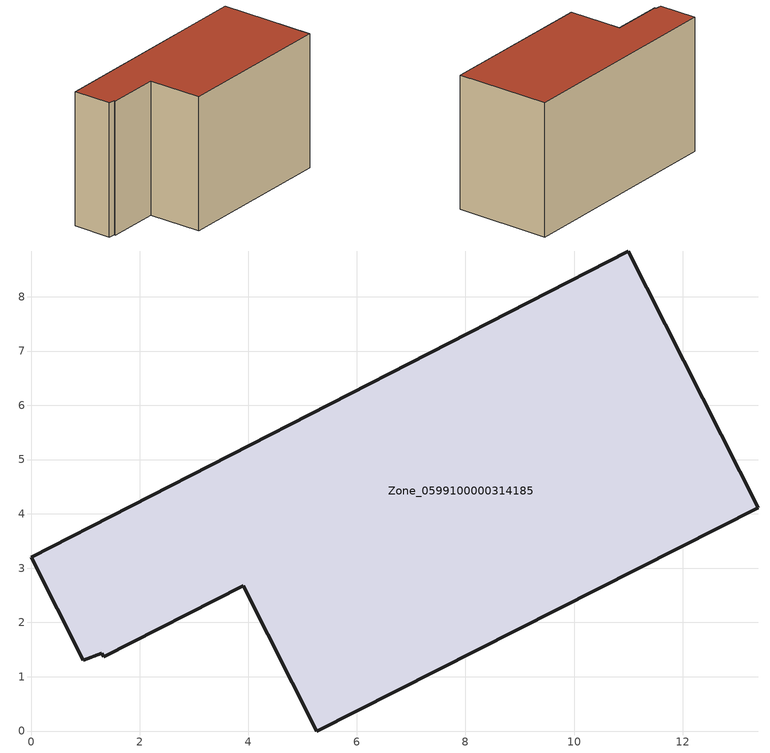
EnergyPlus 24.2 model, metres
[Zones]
Zone_0599100000314185
 floor ground (C_G): 0,3.2 11,8.84 13.39,4.12 5.26,0 3.91,2.67 1.33,1.37 1.3,1.43 0.96,1.3 z3.19
 wall outside (C_F): 5.26,0 13.39,4.12 11,8.84 0,3.2 0.96,1.3 1.3,1.43 1.33,1.37 3.91,2.67 5.26,0 z3.19:10.59
 roof outside (C_R): 1.3,1.43 1.33,1.37 3.91,2.67 5.26,0 13.39,4.12 11,8.84 0,3.2 0.96,1.3 z10.59
[BUILDING]
Pand.0599100000314185: North Axis=0; Terrain=City; Loads Convergence Tolerance Value=0.04; Temperature Convergence Tolerance Value=0.4; Solar Distribution=FullExterior; Maximum Number of Warmup Days=25; Minimum Number of Warmup Days=1
[Site:Location]
Rotterdam.The.Hague.AP_ZH_NLD Design_Conditions: Latitude=51.96; Longitude=4.45; Time Zone=1; Elevation=-4.5
[SITE:GROUNDTEMPERATURE:BUILDINGSURFACE]
18, 18, 18, 18, 18, 18, 18, 18, 18, 18, 18, 18
[MATERIAL] Thermal Absorptance=0.9; Solar Absorptance=0.7; Visible Absorptance=0.7
Name | Roughness | Thickness | Conductivity | Density | Specific Heat
G.TC.1992-2005 | MediumSmooth | 0.15 | 0.06 | 540 | 1210
F.TC.1992-2005 | Rough | 0.3 | 0.12 | 1920 | 840
R.TC.1992-2005 | MediumRough | 0.2 | 0.08 | 1500 | 1000
[CONSTRUCTION]
C_G: G.TC.1992-2005
C_F: F.TC.1992-2005
C_R: R.TC.1992-2005
[ZONE]
Zone_0599100000314185: Type=1; Multiplier=1; Ceiling Height=Autocalculate; Volume=Autocalculate; Floor Area=autocalculate; Part of Total Floor Area=Yes
[ZONEINFILTRATION:DESIGNFLOWRATE]
Infil_Zone_0599100000314185: Zone or ZoneList or Space or SpaceList=Zone_0599100000314185; Schedule=AlwaysOn; Design Flow Rate Calculation Method=Flow/Area; Flow Rate per Floor Area=0.0015; Constant Term Coefficient=1; Temperature Term Coefficient=0; Velocity Term Coefficient=0; Velocity Squared Term Coefficient=0
[HVACTEMPLATE:ZONE:IDEALLOADSAIRSYSTEM]
Zone_0599100000314185: Maximum Heating Supply Air Temperature=50; Minimum Cooling Supply Air Temperature=13; Maximum Heating Supply Air Humidity Ratio=0.0156; Minimum Cooling Supply Air Humidity Ratio=0.0077; Heating Limit=NoLimit; Cooling Limit=NoLimit; Dehumidification Control Type=ConstantSensibleHeatRatio; Cooling Sensible Heat Ratio=0.7; Dehumidification Setpoint=60; Humidification Control Type=None; Humidification Setpoint=30; Outdoor Air Method=None; Outdoor Air Flow Rate per Person=0.00944; Outdoor Air Flow Rate per Zone Floor Area=0; Outdoor Air Flow Rate per Zone=0; Demand Controlled Ventilation Type=None; Outdoor Air Economizer Type=NoEconomizer; Heat Recovery Type=None; Sensible Heat Recovery Effectiveness=0.7; Latent Heat Recovery Effectiveness=0.65
[ZONECONTROL:THERMOSTAT]
ThermostatControl_Zone_0599100000314185: Zone or ZoneList=Zone_0599100000314185; Control Type Schedule=DualSetpointControlType; Control 1=Thermostat_Zone_0599100000314185; Temperature Difference Between Cutout And Setpoint=0
[THERMOSTATSETPOINT:DUALSETPOINT]
Thermostat_Zone_0599100000314185: Heating Setpoint Temperature Schedule=HeatingSetpoint_Zone_0599100000314185; Cooling Setpoint Temperature Schedule=CoolingSetpoint_Zone_0599100000314185
[SCHEDULE:COMPACT]
HeatingSetpoint_Zone_0599100000314185: Through: 12/31, For: AllDays, Until: 24:00, 21
CoolingSetpoint_Zone_0599100000314185: Through: 12/31, For: AllDays, Until: 24:00, 24
DualSetpointControlType: Through: 12/31, For: AllDays, Until: 24:00, 4
AlwaysOn: Through: 12/31, For: AllDays, Until: 24:00, 1
